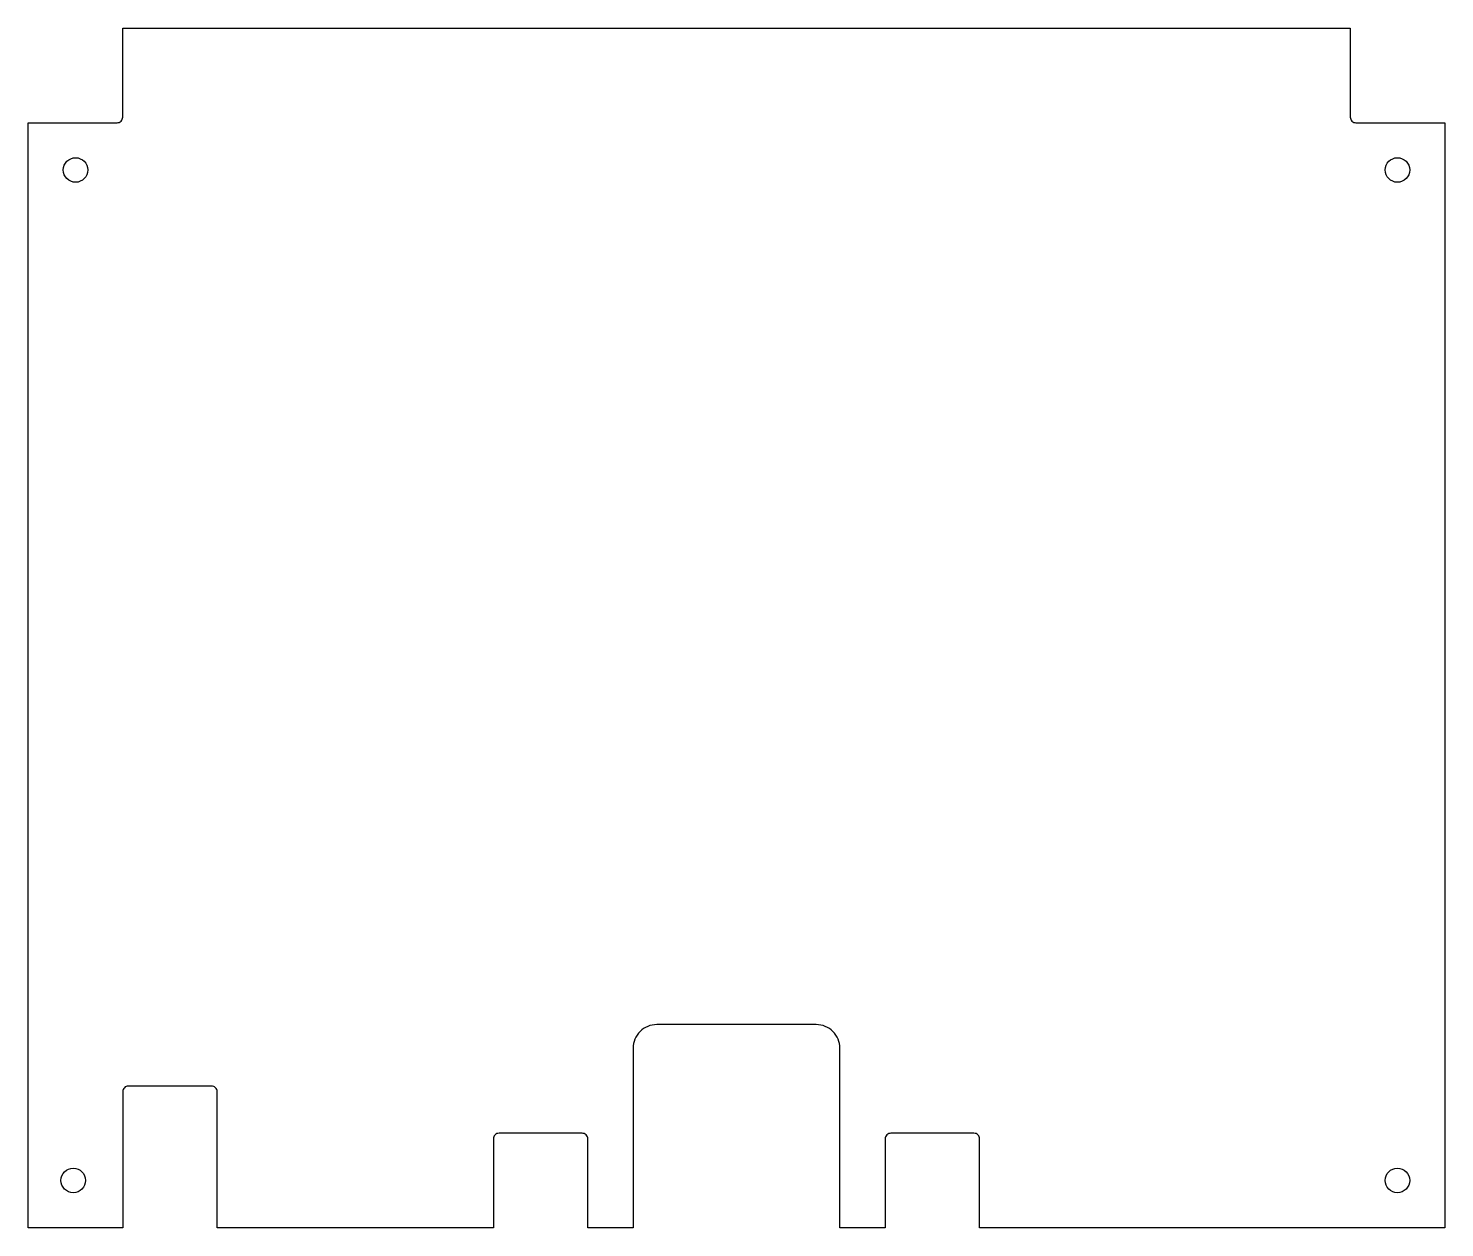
# Model space of a CAD drawing. Header units: millimetres. Extents: x 1 to 301, y -234 to 20.
import ezdxf

# ---------------------------------------------------------------- set-up
doc = ezdxf.new("R2010")
doc.units = ezdxf.units.MM
doc.layers.get('0').update_dxf_attribs({"linetype": 'CONTINUOUS'})

msp = doc.modelspace()

# ---------------------------------------------------------------- linework, layer by layer
msp.add_lwpolyline([(167.9, -191), (134.1, -191, 0.414214), (129.1, -196), (129.1, -234), (119.5, -234), (119.5, -215.2, 0.414214), (118.3, -214), (100.7, -214, 0.414214), (99.5, -215.2), (99.5, -234), (41, -234), (41, -205.2, 0.414214), (39.8, -204), (22.2, -204, 0.414214), (21, -205.2), (21, -234), (1, -234), (1, 0), (19.8, 0, 0.414214), (21, 1.2), (21, 20), (281, 20), (281, 1.2, 0.414214), (282.2, 0), (301, 0), (301, -234), (202.5, -234), (202.5, -215.2, 0.414214), (201.3, -214), (183.7, -214, 0.414214), (182.5, -215.2), (182.5, -234), (172.9, -234), (172.9, -196, 0.414214)], format="xyb", close=True)
for centre in [(11, -10), (291, -10), (10.51, -224), (291, -224)]:
    msp.add_circle(centre, 2.6)

doc.saveas('drawing.dxf')
